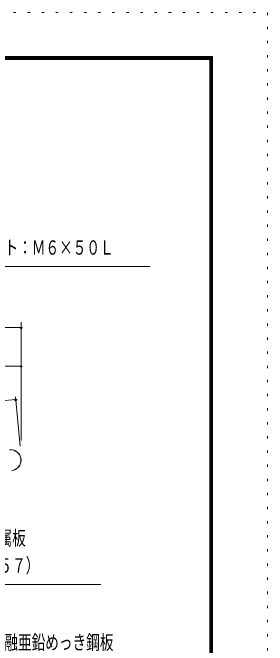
# Model space of a CAD drawing. Units: millimetres, scale not verified. Extents: x -34086 to 34091, y -14700 to 14700.
# Drawn here: x 30839 to 34091, y 6636 to 14700 of the extents above; entities that cross this region are included whole.
import ezdxf
from ezdxf.enums import TextEntityAlignment as Align

# ---------------------------------------------------------------- set-up
doc = ezdxf.new("R2010")
doc.units = ezdxf.units.MM
doc.header["$LTSCALE"] = 60
doc.linetypes.add('USER4', pattern=[3, 0.5, -2.5])
for name, color, linetype, lineweight in [('0-6_2-02BOLD', 7, 'Continuous', 18), ('0-A_2-52DIM', 3, 'Continuous', 18), ('0-C_F-F1PAPER', 5, 'Continuous', 18), ('0-D_F-E_J_ADD', 5, 'USER4', 18)]:
    doc.layers.add(name, color=color, linetype=linetype, lineweight=lineweight)
doc.styles.add('ＭＳ ゴシック', font='')
doc.styles.get('ＭＳ ゴシック').set_extended_font_data('MS Gothic')

msp = doc.modelspace()

# ---------------------------------------------------------------- linework, layer by layer
at = {"layer": '0-6_2-02BOLD'}
for radius in [134.05, 132.3]:
    msp.add_arc((30813.28, 8995.78), radius, 275.50003, 95.50003, dxfattribs=at)
at = {"layer": '0-A_2-52DIM'}
for p, q in [((29795.75, 11465.9), (32595.74, 11465.9)), ((30947.24, 10755.45), (30947.24, 9245.24)), ((16884.25, 10685.45), (30947.24, 10685.45)), ((30961.24, 10685.45), (30933.24, 10685.45)), ((30947.24, 10195.45), (16884.25, 10195.45)), ((30961.24, 10195.45), (30933.24, 10195.45)), ((30877.13, 9767.92), (25369.1, 9237.56)), ((30891.13, 9767.92), (30863.13, 9767.92)), ((30934.43, 9172.78), (30873.92, 9801.26))]:
    msp.add_line(p, q, dxfattribs=at)
msp.add_lwpolyline([(27363.35, 8772.44), (28325.74, 7412.9), (31965.74, 7412.9)], dxfattribs=at)
for centre in [(30947.24, 10685.45), (30947.24, 10195.45), (30877.13, 9767.92)]:
    msp.add_arc(centre, 14, 180, 0, dxfattribs=at)
at = {"layer": '0-C_F-F1PAPER'}
for points in [[(33390.86, -14000), (33390.86, 14140), (-6789.13, 14140), (-6789.13, -14000)], [(33387.36, -13996.5), (33387.36, 14136.5), (-6785.63, 14136.5), (-6785.63, -13996.5)], [(33383.86, -13993), (-6782.13, -13993), (-6782.13, 14133), (33383.86, 14133)], [(33380.36, -13989.5), (33380.36, 14129.5), (-6778.63, 14129.5), (-6778.63, -13989.5)], [(33376.86, -13986), (-6775.13, -13986), (-6775.13, 14126), (33376.86, 14126)], [(33373.36, -13982.5), (33373.36, 14122.5), (-6771.63, 14122.5), (-6771.63, -13982.5)], [(33369.86, -13979), (-6768.13, -13979), (-6768.13, 14119), (33369.86, 14119)], [(33366.37, -13975.5), (33366.37, 14115.5), (-6764.63, 14115.5), (-6764.63, -13975.5)], [(33362.86, -13972), (33362.86, 14112), (-6761.13, 14112), (-6761.13, -13972)], [(33359.36, -13968.5), (33359.36, 14108.5), (-6757.63, 14108.5), (-6757.63, -13968.5)], [(33355.86, -13965), (-6754.13, -13965), (-6754.13, 14105), (33355.86, 14105)]]:
    msp.add_lwpolyline(points, close=True, dxfattribs=at)
at = {"layer": '0-D_F-E_J_ADD'}
msp.add_lwpolyline([(34090.87, -14700), (-7489.13, -14700), (-7489.13, 14700), (34090.87, 14700)], close=True, dxfattribs=at)

# ---------------------------------------------------------------- texts
at = {"layer": '0-A_2-52DIM', "color": 7, "style": 'ＭＳ ゴシック', "width": 0.7}
for s, p in [('フックボルト：Ｍ６×５０Ｌ', (29865.75, 11560.78)), ('屋根：ポリ塩化ビニル被覆金属板', (28395.74, 7857.77)), ('（不燃材料認定：ＮＭ－１９５７）', (28395.74, 7507.78)), ('壁パネル：塗装溶融亜鉛めっき鋼板', (29340.75, 6527.78))]:
    msp.add_text(s, height=182.3, dxfattribs=at).set_placement(p, align=Align.BOTTOM_LEFT)

doc.saveas('drawing.dxf')
